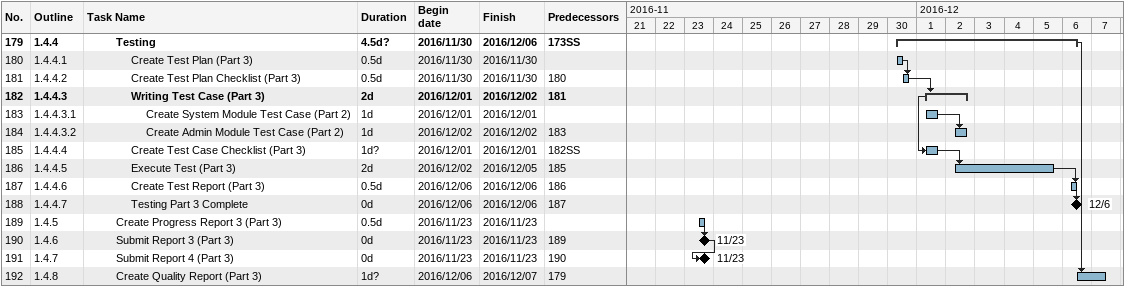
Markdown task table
| ID | WBS | Task | Duration | Start | Finish | Predecessors |
|---|---|---|---|---|---|---|
| 179 | 1.4.4 | **Testing** | 4.5d? | 2016-11-30 | 2016-12-06 | 173SS |
| 180 | 1.4.4.1 | Create Test Plan (Part 3) | 0.5d | 2016-11-30 | 2016-11-30 |  |
| 181 | 1.4.4.2 | Create Test Plan Checklist (Part 3) | 0.5d | 2016-11-30 | 2016-11-30 | 180 |
| 182 | 1.4.4.3 | **Writing Test Case (Part 3)** | 2d | 2016-12-01 | 2016-12-02 | 181 |
| 183 | 1.4.4.3.1 | Create System Module Test Case (Part 2) | 1d | 2016-12-01 | 2016-12-01 |  |
| 184 | 1.4.4.3.2 | Create Admin Module Test Case (Part 2) | 1d | 2016-12-02 | 2016-12-02 | 183 |
| 185 | 1.4.4.4 | Create Test Case Checklist (Part 3) | 1d? | 2016-12-01 | 2016-12-01 | 182SS |
| 186 | 1.4.4.5 | Execute Test (Part 3) | 2d | 2016-12-02 | 2016-12-05 | 185 |
| 187 | 1.4.4.6 | Create Test Report (Part 3) | 0.5d | 2016-12-06 | 2016-12-06 | 186 |
| 188 | 1.4.4.7 | Testing Part 3 Complete | 0d | 2016-12-06 | 2016-12-06 | 187 |
| 189 | 1.4.5 | Create Progress Report 3 (Part 3) | 0.5d | 2016-11-23 | 2016-11-23 |  |
| 190 | 1.4.6 | Submit Report 3 (Part 3) | 0d | 2016-11-23 | 2016-11-23 | 189 |
| 191 | 1.4.7 | Submit Report 4 (Part 3) | 0d | 2016-11-23 | 2016-11-23 | 190 |
| 192 | 1.4.8 | Create Quality Report (Part 3) | 1d? | 2016-12-06 | 2016-12-07 | 179 |
